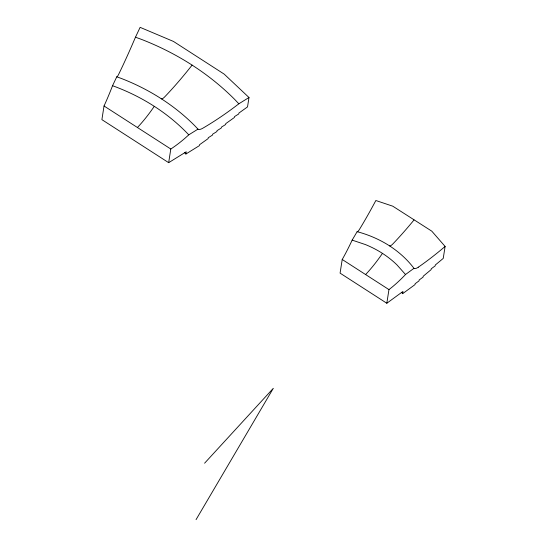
<?xml version="1.0" encoding="UTF-8"?>
<svg xmlns="http://www.w3.org/2000/svg" width="547" height="547" viewBox="0 0 547 547"><rect width="100%" height="100%" fill="white"/><g stroke="black" fill="none" stroke-linecap="round" stroke-linejoin="round"><path stroke-width="0.82" d="M185.884 154.022L199.375 145.652L199.511 144.757L208.127 138.61L208.27 137.714L212.503 135.088L212.646 134.193L216.879 131.567L217.022 130.671L221.255 128.046L221.398 127.15L225.637 124.525L225.774 123.629L234.389 117.482L234.526 116.586L238.765 113.954L238.909 113.058L247.517 106.911L248.994 97.51L224.174 74.118L173.474 41.442L140.128 27.35L135.478 37.189A164.729 22.222 -70 0 1 118.761 74.118A8.267 1.115 -70 0 1 116.764 76.792L112.552 85.708A57.859 7.808 -70 0 1 104.675 104.58L104.033 105.988L101.892 119.643L168.667 162.671L186.233 151.779L185.884 154.022L184.695 152.736M168.667 162.671L170.801 149.016L172.202 148.093A57.859 23.015 -43.3 0 0 188.777 134.835L197.98 129.133A8.267 3.289 -43.3 0 0 202.759 128.251A164.729 65.524 -43.3 0 0 238.841 103.8L248.994 97.51M402.613 293.684L415.002 284.618L415.146 283.722L419.036 280.871L419.173 279.975L423.07 277.131L423.207 276.235L431.132 269.637L431.275 268.748L435.166 265.897L435.303 265.001L443.234 258.41L445.108 246.437L431.795 231.169L392.767 206.185L375.851 200.51A159.17 28.232 -66.4 0 1 359.529 229.282A8.109 1.436 -66.4 0 1 357.123 231.675L352.159 240.119A56.122 9.955 -66.4 0 1 342.976 258.15L342.217 259.483L340.084 273.138L386.818 303.257L402.961 291.448L402.613 293.684L401.867 292.686M386.818 303.257L388.958 289.602L390.243 288.611A56.122 20.465 -47.5 0 0 405.512 274.512L413.97 268.324A8.109 2.954 -47.5 0 0 418.325 267.182M196.045 519.65L273.295 388.322L204.592 463.206M414.017 219.942L413.416 220.687A164.818 45.449 -57.2 0 1 392.944 243.846A8.267 2.277 -57.2 0 1 389.43 245.767C379.474 239.436 368.528 234.684 357.123 231.682M445.108 246.437L443.2 248.058A159.15 58.03 -47.5 0 1 418.325 267.175M352.159 240.119L365.533 244.612A90.323 73.715 8.9 0 1 382.456 253.37A90.323 73.715 8.9 0 1 396.896 264.83L405.518 274.512M135.478 37.189L141.338 39.329A247.203 201.754 8.9 0 1 234.868 99.602L238.841 103.8M116.764 76.792L121.372 78.474A194.233 158.521 8.9 0 1 194.862 125.831L197.98 129.133M388.958 289.602L342.217 259.483M170.801 149.016L104.033 105.988M389.43 245.767C398.77 251.866 407.241 259.401 413.97 268.324M154.281 106.33A57.859 15.952 -57.2 0 1 137.413 127.526M112.552 85.708A182.254 148.743 8.9 0 1 188.777 134.835M161.256 98.727A8.267 2.277 -57.2 0 0 164.777 96.805A164.818 45.449 -57.2 0 0 192.106 65.107M382.456 253.377A57.859 15.952 -57.2 0 1 365.587 274.567"/></g></svg>
